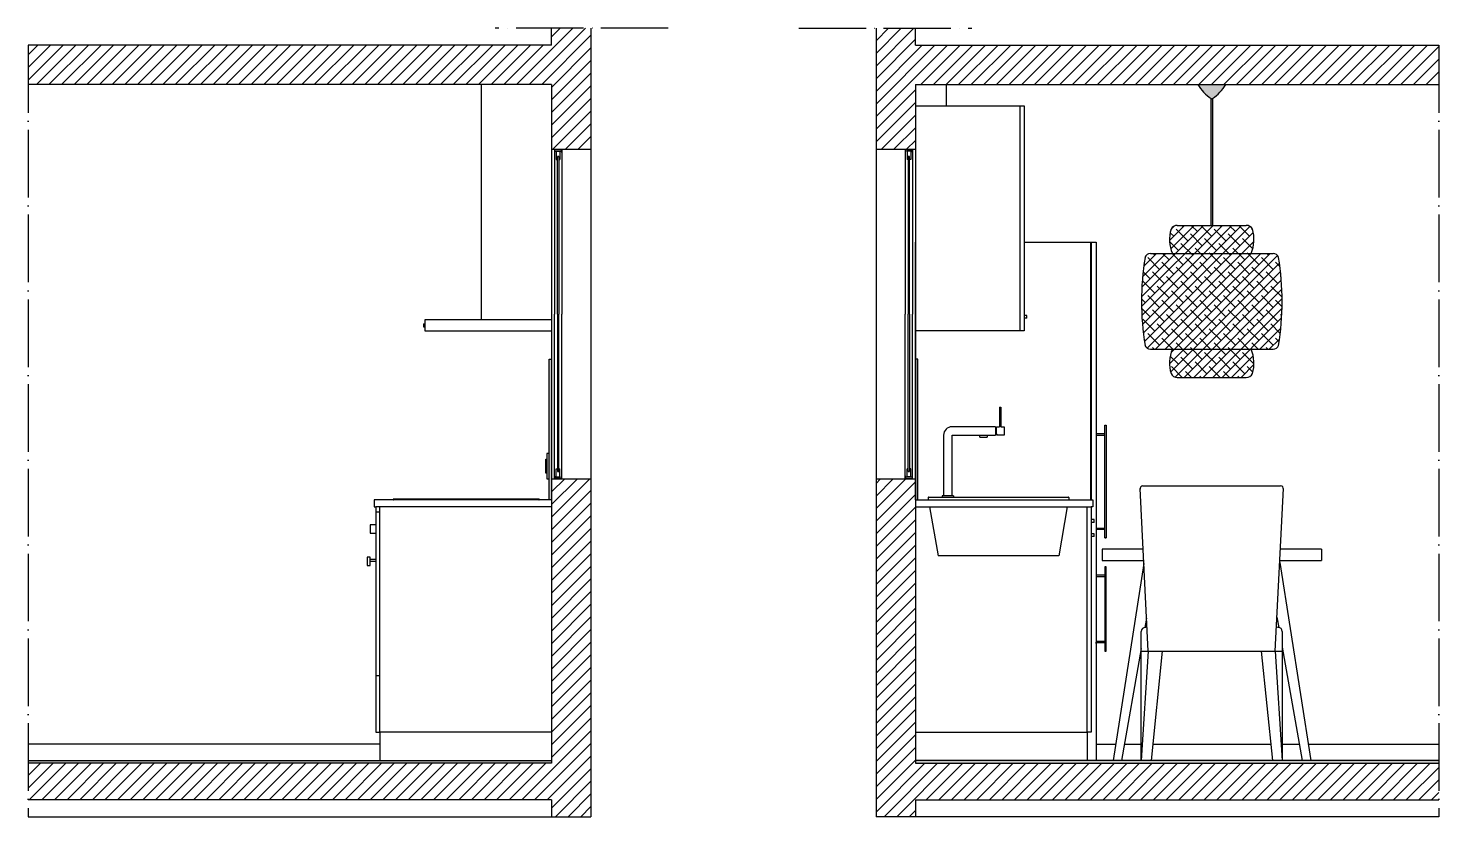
# Model space of a CAD drawing. Header units: millimetres. Extents: x 1146 to 2387, y 1064 to 1788.
# Drawn here: x 1886 to 2387, y 1508 to 1788 of the extents above; entities that cross this region are included whole.
import ezdxf

# ---------------------------------------------------------------- set-up
doc = ezdxf.new("R2010")
doc.units = ezdxf.units.MM
doc.linetypes.add('ACAD_ISO04W100', pattern=[30, 24, -3, 0, -3])
for name, color, linetype in [('ARREDI', 3, 'Continuous'), ('INFISSI', 4, 'Continuous'), ('MURI', 7, 'Continuous'), ('PAVIMENTO', 2, 'Continuous'), ('SEZIONE', 6, 'Continuous')]:
    doc.layers.add(name, color=color, linetype=linetype)

msp = doc.modelspace()

# ---------------------------------------------------------------- hatches: boundary and pattern name
at = {"layer": 'ARREDI'}
h = msp.add_hatch(color=256, dxfattribs=at)
h.dxf.hatch_style = 1
h.paths.add_polyline_path([(2306.88, 1762.66, -0.3087), (2306.38, 1762.66), (2306.38, 1717.66), (2306.88, 1717.66)])
h.paths.add_polyline_path([(2311.63, 1767.66), (2301.63, 1767.66, 0.106182), (2306.38, 1762.66, 0.3087), (2306.88, 1762.66, 0.106182)])
h = msp.add_hatch(dxfattribs=at)
h.set_pattern_fill('ANSI38', color=256, scale=0.75)
h.set_pattern_definition([(45, (405.5812, 75.4618), (-1.683798, 1.683798), []), (135, (405.5812, 75.4618), (-5.051394, 1.683798), [5.953125, -3.571875])])
h.paths.add_polyline_path([(2330.37, 1706.28, 0.324203), (2328.47, 1707.66), (2284.8, 1707.66, 0.324203), (2282.9, 1706.28, 0.080989), (2282.9, 1675.03, 0.324203), (2284.8, 1673.66), (2328.47, 1673.66, 0.324203), (2330.37, 1675.03, 0.080989)])
h.paths.add_polyline_path([(2321.11, 1716.31, 0.280169), (2318.89, 1717.66), (2294.38, 1717.66, 0.280169), (2292.16, 1716.31, 0.171505), (2292.63, 1707.66), (2320.63, 1707.66, 0.171505)])
h.paths.add_polyline_path([(2320.63, 1673.66), (2292.63, 1673.66, 0.171505), (2292.16, 1665.01, 0.280169), (2294.38, 1663.66), (2318.89, 1663.66, 0.280169), (2321.11, 1665.01, 0.171505)])
at = {"layer": 'MURI'}
h = msp.add_hatch(dxfattribs=at)
h.set_pattern_fill('ANSI31', color=256)
h.paths.add_polyline_path([(2086, 1787.66), (2072, 1787.66), (2072, 1781.66), (1886, 1781.66), (1886, 1767.66), (2072, 1767.66), (2072, 1744.68), (2086, 1744.68)])
h = msp.add_hatch(dxfattribs=at)
h.set_pattern_fill('ANSI31', color=256)
h.paths.add_polyline_path([(2387.31, 1781.66), (2201.31, 1781.66), (2201.31, 1787.66), (2187.31, 1787.66), (2187.31, 1744.68), (2201.31, 1744.68), (2201.31, 1767.66), (2387.31, 1767.66)])
h = msp.add_hatch(dxfattribs=at)
h.set_pattern_fill('ANSI31', color=256)
h.paths.add_polyline_path([(2086, 1627.66), (2072, 1627.66), (2072, 1526.66), (1886, 1526.66), (1886, 1513.66), (2072, 1513.66), (2072, 1507.66), (2086, 1507.66)])
h = msp.add_hatch(dxfattribs=at)
h.set_pattern_fill('ANSI31', color=256)
h.paths.add_polyline_path([(2201.31, 1627.66), (2187.31, 1627.66), (2187.31, 1507.66), (2201.31, 1507.66), (2201.31, 1513.66), (2387.31, 1513.66), (2387.31, 1526.66), (2201.31, 1526.66)])
at = {"layer": 'PAVIMENTO'}
h = msp.add_hatch(color=256, dxfattribs=at)
h.dxf.hatch_style = 1
h.paths.add_polyline_path([(2071.1, 1670.16), (2072, 1670.16), (2072, 1620.16), (2071.1, 1620.16)])
h = msp.add_hatch(color=256, dxfattribs=at)
h.dxf.hatch_style = 1
h.paths.add_polyline_path([(2202.21, 1670.16), (2201.31, 1670.16), (2201.31, 1620.16), (2202.21, 1620.16)])
h = msp.add_hatch(color=256, dxfattribs=at)
h.dxf.hatch_style = 1
h.paths.add_polyline_path([(1886, 1527.66), (1886, 1526.66), (2072, 1526.66), (2072, 1527.66)])
h = msp.add_hatch(color=256, dxfattribs=at)
h.dxf.hatch_style = 1
h.paths.add_polyline_path([(2387.31, 1526.66), (2387.31, 1527.66), (2201.31, 1527.66), (2201.31, 1526.66)])

# ---------------------------------------------------------------- linework, layer by layer
at = {"layer": 'ARREDI'}
for p, q in [((2047, 1767.66), (2047, 1684.16)), ((2301.63, 1767.66), (2311.63, 1767.66)), ((2201.31, 1760.16), (2239.91, 1760.16)), ((2238.41, 1760.16), (2238.41, 1680.16)), ((2239.91, 1760.16), (2239.91, 1680.16)), ((2306.38, 1717.66), (2306.38, 1762.66)), ((2306.88, 1762.66), (2306.88, 1717.66)), ((2294.38, 1717.66), (2318.89, 1717.66)), ((2201.31, 1620.16), (2201.31, 1711.66)), ((2239.91, 1711.66), (2265.51, 1711.66)), ((2263.56, 1711.66), (2263.56, 1620.16)), ((2263.76, 1711.66), (2263.76, 1620.16)), ((2265.51, 1711.66), (2265.51, 1643.36)), ((2284.8, 1707.66), (2328.47, 1707.66)), ((2240.91, 1685.66), (2239.91, 1685.66)), ((2240.91, 1684.66), (2239.91, 1684.66)), ((2240.91, 1684.66), (2240.91, 1685.66)), ((2026.5, 1682.66), (2026.5, 1681.66)), ((2026.5, 1682.66), (2027, 1682.66)), ((2026.5, 1681.66), (2027, 1681.66)), ((2072, 1684.16), (2027, 1684.16)), ((2027, 1684.16), (2027, 1680.16)), ((2027, 1680.16), (2072, 1680.16)), ((2239.91, 1680.16), (2201.31, 1680.16)), ((2284.8, 1673.66), (2328.47, 1673.66)), ((2294.38, 1663.66), (2318.89, 1663.66)), ((2231.21, 1653.16), (2231.71, 1653.16)), ((2229.81, 1646.16), (2214.31, 1646.16)), ((2229.81, 1646.16), (2229.81, 1643.16)), ((2229.81, 1645.86), (2230.11, 1645.86)), ((2230.11, 1643.46), (2230.11, 1646.16)), ((2230.11, 1646.16), (2231.21, 1646.16)), ((2231.71, 1646.16), (2232.81, 1646.16)), ((2232.81, 1646.16), (2232.81, 1643.16)), ((2268.62, 1646.66), (2269.12, 1646.66)), ((2268.62, 1606.66), (2268.62, 1646.66)), ((2269.12, 1646.66), (2269.12, 1606.66)), ((2211.31, 1643.16), (2211.31, 1621.66)), ((2214.31, 1621.66), (2214.31, 1643.16)), ((2214.31, 1643.16), (2229.81, 1643.16)), ((2224.21, 1642.41), (2224.21, 1643.16)), ((2226.81, 1643.16), (2226.81, 1642.41)), ((2229.81, 1643.46), (2230.11, 1643.46)), ((2230.11, 1643.46), (2230.41, 1643.16)), ((2232.81, 1643.16), (2230.41, 1643.16)), ((2268.62, 1643.66), (2265.51, 1643.66)), ((2265.51, 1643.36), (2265.51, 1642.86)), ((2265.51, 1643.16), (2268.62, 1643.16)), ((2265.51, 1642.86), (2265.51, 1593.16)), ((2282.18, 1625.14), (2331.09, 1625.14)), ((2072, 1620.16), (2009, 1620.16)), ((2009, 1620.16), (2009, 1617.66)), ((2067.5, 1620.46), (2015.8, 1620.46)), ((2201.31, 1620.16), (2264.31, 1620.16)), ((2205.91, 1621.16), (2255.71, 1621.16)), ((2214.81, 1621.66), (2210.81, 1621.66)), ((2210.81, 1621.66), (2210.81, 1621.16)), ((2214.81, 1621.66), (2214.81, 1621.16)), ((2264.31, 1620.16), (2264.31, 1617.66)), ((2284.06, 1566.47), (2281.18, 1624.22)), ((2329.21, 1566.47), (2332.09, 1624.22)), ((2009, 1617.66), (2009.5, 1617.66)), ((2009.5, 1617.66), (2009.5, 1537.66)), ((2011, 1617.66), (2009.5, 1617.66)), ((2011, 1615.86), (2009.5, 1615.86)), ((2011, 1537.66), (2011, 1617.66)), ((2072, 1617.66), (2011, 1617.66)), ((2201.31, 1617.66), (2262.31, 1617.66)), ((2262.31, 1537.66), (2262.31, 1617.66)), ((2262.31, 1617.66), (2263.81, 1617.66)), ((2263.81, 1617.66), (2263.81, 1537.66)), ((2264.31, 1617.66), (2263.81, 1617.66)), ((2009.5, 1611.36), (2007.5, 1611.36)), ((2007.5, 1611.36), (2007.5, 1608.36)), ((2264.81, 1613.16), (2263.81, 1613.16)), ((2264.81, 1612.16), (2263.81, 1612.16)), ((2264.81, 1612.16), (2264.81, 1613.16)), ((2265.51, 1610.16), (2268.62, 1610.16)), ((2268.62, 1609.66), (2265.51, 1609.66)), ((2007.5, 1608.36), (2009.5, 1608.36)), ((2264.81, 1608.16), (2263.81, 1608.16)), ((2264.81, 1607.16), (2263.81, 1607.16)), ((2264.81, 1607.16), (2264.81, 1608.16)), ((2269.12, 1606.66), (2268.62, 1606.66)), ((2268.62, 1606.66), (2269.12, 1606.66)), ((2007.5, 1599.86), (2006.5, 1599.86)), ((2006.5, 1599.86), (2006.5, 1596.86)), ((2007.5, 1596.86), (2007.5, 1599.86)), ((2267.68, 1602.66), (2267.68, 1598.66)), ((2282.25, 1602.66), (2267.68, 1602.66)), ((2345.68, 1602.66), (2331.01, 1602.66)), ((2345.68, 1602.66), (2345.68, 1598.66)), ((2006.5, 1596.86), (2007.5, 1596.86)), ((2007.5, 1599.11), (2009.5, 1599.11)), ((2007.5, 1598.36), (2009.5, 1598.36)), ((2267.68, 1598.66), (2282.45, 1598.66)), ((2268.62, 1596.46), (2268.62, 1566.46)), ((2269.12, 1596.46), (2268.62, 1596.46)), ((2269.12, 1566.46), (2269.12, 1596.46)), ((2282.51, 1597.57), (2271.57, 1527.66)), ((2330.78, 1597.99), (2341.79, 1527.66)), ((2330.82, 1598.66), (2345.68, 1598.66)), ((2268.62, 1593.46), (2265.51, 1593.46)), ((2265.51, 1593.16), (2265.51, 1592.66)), ((2265.51, 1592.96), (2268.62, 1592.96)), ((2265.51, 1592.66), (2265.51, 1569.66)), ((2283.47, 1578.16), (2282.9, 1574.89)), ((2329.81, 1578.54), (2330.46, 1574.88)), ((2265.51, 1569.96), (2268.62, 1569.96)), ((2265.51, 1569.16), (2265.51, 1569.66)), ((2268.62, 1569.46), (2265.51, 1569.46)), ((2265.51, 1569.16), (2265.51, 1527.66)), ((2281.58, 1527.66), (2281.58, 1573.46)), ((2331.69, 1573.46), (2331.69, 1527.66)), ((2268.62, 1566.46), (2269.12, 1566.46)), ((2281.58, 1567.4), (2274.57, 1527.66)), ((2281.58, 1566.47), (2331.69, 1566.47)), ((2284.06, 1566.47), (2281.58, 1527.66)), ((2289.06, 1566.47), (2285.08, 1527.66)), ((2324.21, 1566.47), (2328.19, 1527.66)), ((2329.21, 1566.47), (2331.69, 1527.66)), ((2331.69, 1567.89), (2338.79, 1527.66)), ((2011, 1557.66), (2009.5, 1557.66)), ((2009.5, 1537.66), (2011, 1537.66)), ((2072, 1537.66), (2011, 1537.66)), ((2011, 1537.66), (2011, 1527.66)), ((2201.31, 1537.66), (2262.31, 1537.66)), ((2262.31, 1537.66), (2262.31, 1527.66)), ((2263.81, 1537.66), (2262.31, 1537.66))]:
    msp.add_line(p, q, dxfattribs=at)
at = {"layer": 'ARREDI', "ltscale": 0.05}
for p, q in [((2231.21, 1653.16), (2231.21, 1646.16)), ((2231.71, 1653.16), (2231.71, 1646.16)), ((2224.21, 1642.41), (2226.81, 1642.41)), ((2205.81, 1621.06), (2205.81, 1620.16)), ((2205.81, 1620.61), (2205.81, 1620.16)), ((2255.81, 1621.06), (2255.81, 1620.16)), ((2255.81, 1620.61), (2255.81, 1620.16)), ((2206.33, 1617.66), (2209.4, 1600.26)), ((2255.29, 1617.66), (2252.22, 1600.26)), ((2252.22, 1600.26), (2209.4, 1600.26))]:
    msp.add_line(p, q, dxfattribs=at)
at = {"layer": 'ARREDI'}
for centre, radius, start, end in [((2315.63, 1776.22), 16.41, 211.4449, 235.6891), ((2297.63, 1776.22), 16.41, 304.3109, 328.5551), ((2306.63, 1763.03), 0.444, 235.6891, 304.3109), ((2304.63, 1712.66), 13, 163.6925, 202.6199), ((2294.38, 1715.16), 2.5, 90, 152.605), ((2318.89, 1715.16), 2.5, 27.395, 90), ((2308.63, 1712.66), 13, 337.3801, 16.3075), ((2378.72, 1690.66), 97.08, 170.7395, 189.2605), ((2284.8, 1705.66), 2, 90, 161.8513), ((2328.47, 1705.66), 2, 18.1487, 90), ((2234.55, 1690.66), 97.08, 350.7395, 9.2605), ((2284.8, 1675.66), 2, 198.1487, 270), ((2328.47, 1675.66), 2, 270, 341.8513), ((2304.63, 1668.66), 13, 157.3801, 196.3075), ((2308.63, 1668.66), 13, 343.6925, 22.6199), ((2294.38, 1666.16), 2.5, 207.395, 270), ((2318.89, 1666.16), 2.5, 270, 332.605), ((2214.31, 1643.16), 3, 90, 180), ((2282.18, 1624.14), 1, 90, 190.2577), ((2331.09, 1624.14), 1, 349.7423, 90), ((2015.8, 1620.31), 0.15, 90, 270), ((2067.5, 1620.31), 0.15, 270, 90), ((2283.01, 1573.46), 1.43, 90, 180), ((2306.63, 1275.45), 300.37, 94.3915, 94.5544), ((2306.63, 1275.45), 300.37, 85.4456, 85.6085), ((2330.26, 1573.46), 1.43, 0, 90)]:
    msp.add_arc(centre, radius, start, end, dxfattribs=at)
at = {"layer": 'ARREDI', "ltscale": 0.05}
for centre, start, end in [((2205.91, 1621.06), 90, 180), ((2255.71, 1621.06), 0, 90)]:
    msp.add_arc(centre, 0.1, start, end, dxfattribs=at)
at = {"layer": 'INFISSI'}
for p, q in [((2073, 1744.68), (2073, 1686.17)), ((2075.62, 1744.68), (2075.62, 1686.17)), ((2197.69, 1744.68), (2197.69, 1686.17)), ((2200.31, 1744.68), (2200.31, 1686.17)), ((2073, 1743.81), (2073.25, 1743.81)), ((2073.25, 1743.81), (2073.25, 1744.43)), ((2075.37, 1744.43), (2073.25, 1744.43)), ((2073.64, 1744.01), (2074.98, 1744.01)), ((2073.64, 1744.01), (2073.64, 1741.09)), ((2073.64, 1741.09), (2074.06, 1741.09)), ((2074.56, 1742.09), (2074.06, 1742.09)), ((2074.06, 1686.17), (2074.06, 1742.09)), ((2074.06, 1742.09), (2074.56, 1742.09)), ((2074.56, 1742.09), (2074.56, 1686.17)), ((2074.56, 1741.09), (2074.98, 1741.09)), ((2074.98, 1744.01), (2074.98, 1741.09)), ((2075.37, 1743.81), (2075.37, 1744.43)), ((2075.37, 1743.81), (2075.62, 1743.81)), ((2197.94, 1743.81), (2197.69, 1743.81)), ((2197.94, 1744.43), (2200.06, 1744.43)), ((2197.94, 1743.81), (2197.94, 1744.43)), ((2199.67, 1744.01), (2198.33, 1744.01)), ((2198.33, 1744.01), (2198.33, 1741.09)), ((2198.75, 1741.09), (2198.33, 1741.09)), ((2198.75, 1742.09), (2199.25, 1742.09)), ((2199.25, 1742.09), (2198.75, 1742.09)), ((2198.75, 1742.09), (2198.75, 1686.17)), ((2199.25, 1686.17), (2199.25, 1742.09)), ((2199.67, 1741.09), (2199.25, 1741.09)), ((2199.67, 1744.01), (2199.67, 1741.09)), ((2200.06, 1743.81), (2200.06, 1744.43)), ((2200.31, 1743.81), (2200.06, 1743.81)), ((2073, 1627.66), (2073, 1686.17)), ((2074.06, 1686.17), (2074.06, 1630.25)), ((2074.56, 1630.25), (2074.56, 1686.17)), ((2075.62, 1627.66), (2075.62, 1686.17)), ((2197.69, 1627.66), (2197.69, 1686.17)), ((2198.75, 1630.25), (2198.75, 1686.17)), ((2199.25, 1686.17), (2199.25, 1630.25)), ((2200.31, 1627.66), (2200.31, 1686.17)), ((2070, 1629.66), (2070, 1634.66)), ((2070, 1634.66), (2070.3, 1634.66)), ((2071.1, 1636.66), (2070.3, 1636.66)), ((2070.3, 1636.66), (2070.3, 1627.66)), ((2070.3, 1629.66), (2070, 1629.66)), ((2073.64, 1631.25), (2074.06, 1631.25)), ((2073.64, 1628.33), (2073.64, 1631.25)), ((2074.56, 1630.25), (2074.06, 1630.25)), ((2074.06, 1630.25), (2074.56, 1630.25)), ((2074.56, 1631.25), (2074.98, 1631.25)), ((2074.98, 1628.33), (2074.98, 1631.25)), ((2198.75, 1631.25), (2198.33, 1631.25)), ((2198.33, 1628.33), (2198.33, 1631.25)), ((2198.75, 1630.25), (2199.25, 1630.25)), ((2199.25, 1630.25), (2198.75, 1630.25)), ((2199.67, 1631.25), (2199.25, 1631.25)), ((2199.67, 1628.33), (2199.67, 1631.25)), ((2070.3, 1627.66), (2071.1, 1627.66)), ((2073, 1628.52), (2073.25, 1628.52)), ((2073.25, 1628.52), (2073.25, 1627.91)), ((2075.37, 1627.91), (2073.25, 1627.91)), ((2073.64, 1628.33), (2074.98, 1628.33)), ((2075.37, 1628.52), (2075.62, 1628.52)), ((2075.37, 1628.52), (2075.37, 1627.91)), ((2197.94, 1628.52), (2197.69, 1628.52)), ((2197.94, 1628.52), (2197.94, 1627.91)), ((2197.94, 1627.91), (2200.06, 1627.91)), ((2199.67, 1628.33), (2198.33, 1628.33)), ((2200.31, 1628.52), (2200.06, 1628.52)), ((2200.06, 1628.52), (2200.06, 1627.91)), ((2011, 1533.46), (1886, 1533.46)), ((2265.51, 1533.46), (2272.48, 1533.46)), ((2275.59, 1533.46), (2281.58, 1533.46)), ((2285.67, 1533.46), (2327.6, 1533.46)), ((2331.69, 1533.46), (2337.76, 1533.46)), ((2340.88, 1533.46), (2387.31, 1533.46))]:
    msp.add_line(p, q, dxfattribs=at)
at = {"layer": 'MURI'}
for p, q in [((2072, 1781.66), (2072, 1787.66)), ((2086, 1787.66), (2086, 1507.66)), ((2187.31, 1787.66), (2187.31, 1507.66)), ((2201.31, 1781.66), (2201.31, 1787.66)), ((2072, 1781.66), (1886, 1781.66)), ((2201.31, 1781.66), (2387.31, 1781.66)), ((2072, 1767.66), (1886, 1767.66)), ((2072, 1767.66), (2072, 1526.66)), ((2201.31, 1767.66), (2201.31, 1526.66)), ((2201.31, 1767.66), (2387.31, 1767.66)), ((2212.31, 1760.16), (2212.31, 1767.66)), ((2072, 1744.68), (2086, 1744.68)), ((2187.31, 1744.68), (2201.31, 1744.68)), ((2072, 1627.66), (2086, 1627.66)), ((2187.31, 1627.66), (2201.31, 1627.66)), ((1886, 1527.66), (2072, 1527.66)), ((2387.31, 1527.66), (2201.31, 1527.66)), ((2072, 1513.66), (1886, 1513.66)), ((2072, 1513.66), (2072, 1507.66)), ((2201.31, 1513.66), (2387.31, 1513.66)), ((2201.31, 1513.66), (2201.31, 1507.66)), ((1886, 1507.66), (2086, 1507.66)), ((2387.31, 1507.66), (2187.31, 1507.66))]:
    msp.add_line(p, q, dxfattribs=at)
at = {"layer": 'PAVIMENTO'}
for p, q in [((2071.1, 1620.16), (2071.1, 1670.16)), ((2071.1, 1670.16), (2072, 1670.16)), ((2202.21, 1670.16), (2201.31, 1670.16)), ((2202.21, 1620.16), (2202.21, 1670.16)), ((2072, 1526.66), (1886, 1526.66)), ((2201.31, 1526.66), (2387.31, 1526.66))]:
    msp.add_line(p, q, dxfattribs=at)
at = {"layer": 'SEZIONE', "linetype": 'ACAD_ISO04W100'}
for p, q in [((2113.49, 1787.66), (2051.97, 1787.66)), ((2159.82, 1787.66), (2221.34, 1787.66)), ((1886, 1781.66), (1886, 1507.66)), ((2387.31, 1781.66), (2387.31, 1507.66))]:
    msp.add_line(p, q, dxfattribs=at)

doc.saveas('drawing.dxf')
